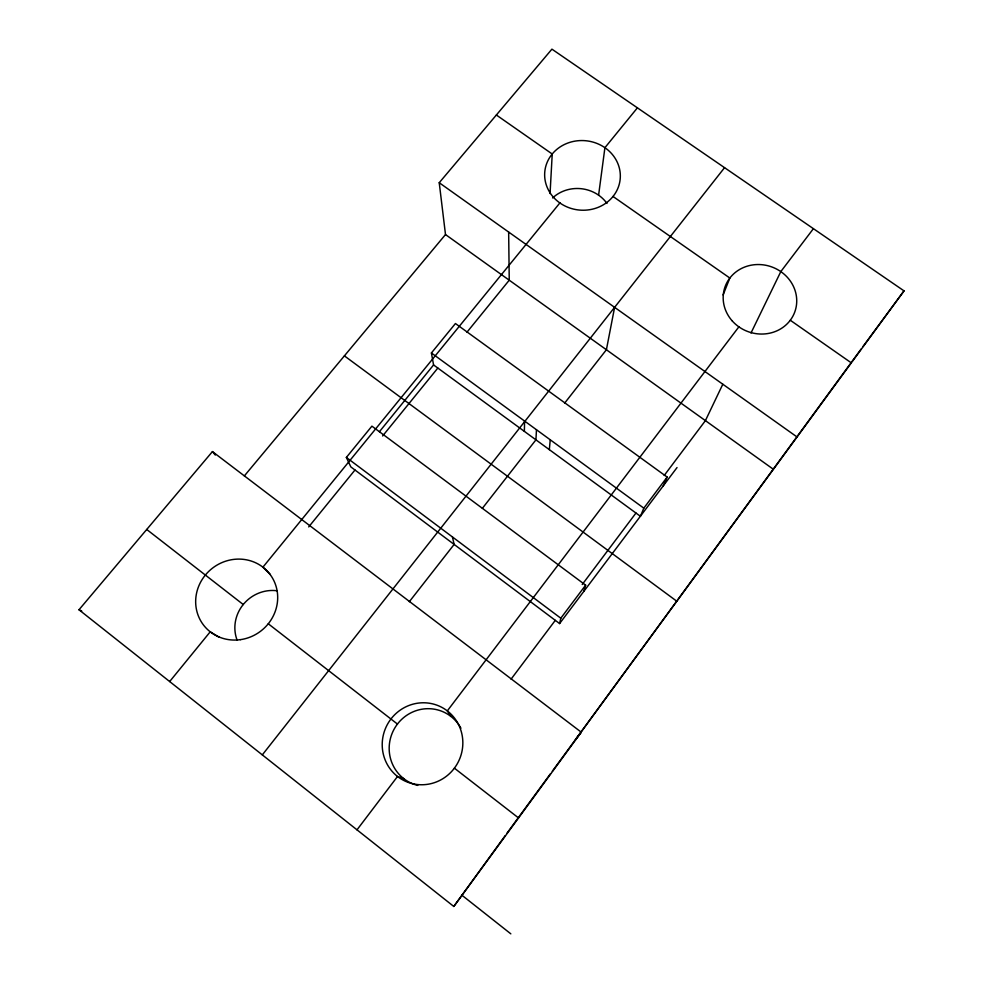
<?xml version="1.0" encoding="UTF-8"?>
<svg xmlns="http://www.w3.org/2000/svg" width="983" height="983" viewBox="0 0 983 983"><rect width="100%" height="100%" fill="white"/><g stroke="black" fill="none" stroke-linecap="round" stroke-linejoin="round"><path stroke-width="1.47" d="M524.369 431.377L524.59 421.056M536.472 429.743L535.932 439.843L482.37 508.322M550.062 193.528L552.225 154.012L496.366 115.011M549.337 449.649L550.234 439.794M598.598 195.175L604.914 147.696L637.414 107.835M614.608 307.347L606.4 349.751L564.598 403.19M559.597 623.566L560.802 618.209L585.635 585.155L371.906 426.143L346.36 457.427L350.82 466.888L559.597 623.566L677.029 467.564M583.767 591.361L585.635 585.155M723.107 294.974L729.828 278.029L613.023 196.465M667.15 477.074L643.816 508.162L640.437 516.308L433.577 364.939L431.402 352.971L455.436 323.53L667.15 477.074L663.193 485.995M722.812 384.23L705.413 420.638L664.213 475.453M751.012 332.979L780.809 271.603L813.408 228.67M453.802 906.461L581.26 732.188L212.426 451.59L78.984 609.767L453.802 906.461L505.201 835.636M507.007 833.154L550.48 773.719M552.299 771.25L850.283 363.833M852.101 361.363L861.133 349.026M244.349 475.907L445.496 234.556L439.229 182.727L551.918 49.15L904.016 290.87L575.424 739.769L581.26 732.188M862.914 346.606L904.016 290.87M511.074 679.155L555.297 620.334M582.231 584.504L635.964 513.028M357.001 829.836L397.525 776.472L403.718 778.597M738.872 326.848L447.314 710.893A41.212 40.094 -63.7 0 0 382.596 739.007A41.212 40.094 -63.7 0 0 437.681 781.411A41.212 40.094 -63.7 0 0 447.314 710.893L450.865 716.398M409.309 601.731L454.134 544.422L452.45 536.964M262.314 754.883L724.557 167.663M379.413 431.721L433.577 364.939M308.711 526.913L354.974 470.009M382.633 435.973L437.828 368.06M466.986 332.18L509.243 280.192L508.653 232.049M169.666 681.551L210.215 631.811L219.283 637.316M559.868 202.953L262.903 567.179L270.337 574.514M78.984 609.767L81.736 611.07M790.283 320.249L851.352 362.887M439.229 182.727L797.127 437.03M445.496 234.556L773.302 469.235M431.402 352.971L643.816 508.162M344.394 355.871L676.771 601.215M346.36 457.427L560.802 618.209M146.725 529.468L243.256 604.533M268.273 623.775L397.451 724.066M454.392 768.178L518.545 817.942M461.727 895.071L510.828 933.85M212.426 451.59L215.314 455.08M417.787 785.417A39.074 38.018 -64.9 0 1 397.255 724.311A39.074 38.018 -64.9 0 1 460.929 728.219M237.038 639.933A36.654 34.995 -40.4 0 1 276.85 590.734M552.618 197.952A35.167 32.611 6 0 1 606.978 203.444M732.016 320.679A37.071 34.466 19.5 0 0 794.645 312.336A37.071 34.466 19.5 0 0 753.175 264.869A37.071 34.466 19.5 0 0 732.016 320.679M560.175 203.162A37.87 34.798 6 0 0 620.113 179.742A37.87 34.798 6 0 0 567.191 143.285A37.87 34.798 6 0 0 560.175 203.162M240.479 639.65A41.814 39.664 -37.9 0 0 270.141 574.514A41.814 39.664 -37.9 0 0 199.402 584.59A41.814 39.664 -37.9 0 0 240.479 639.65"/></g></svg>
